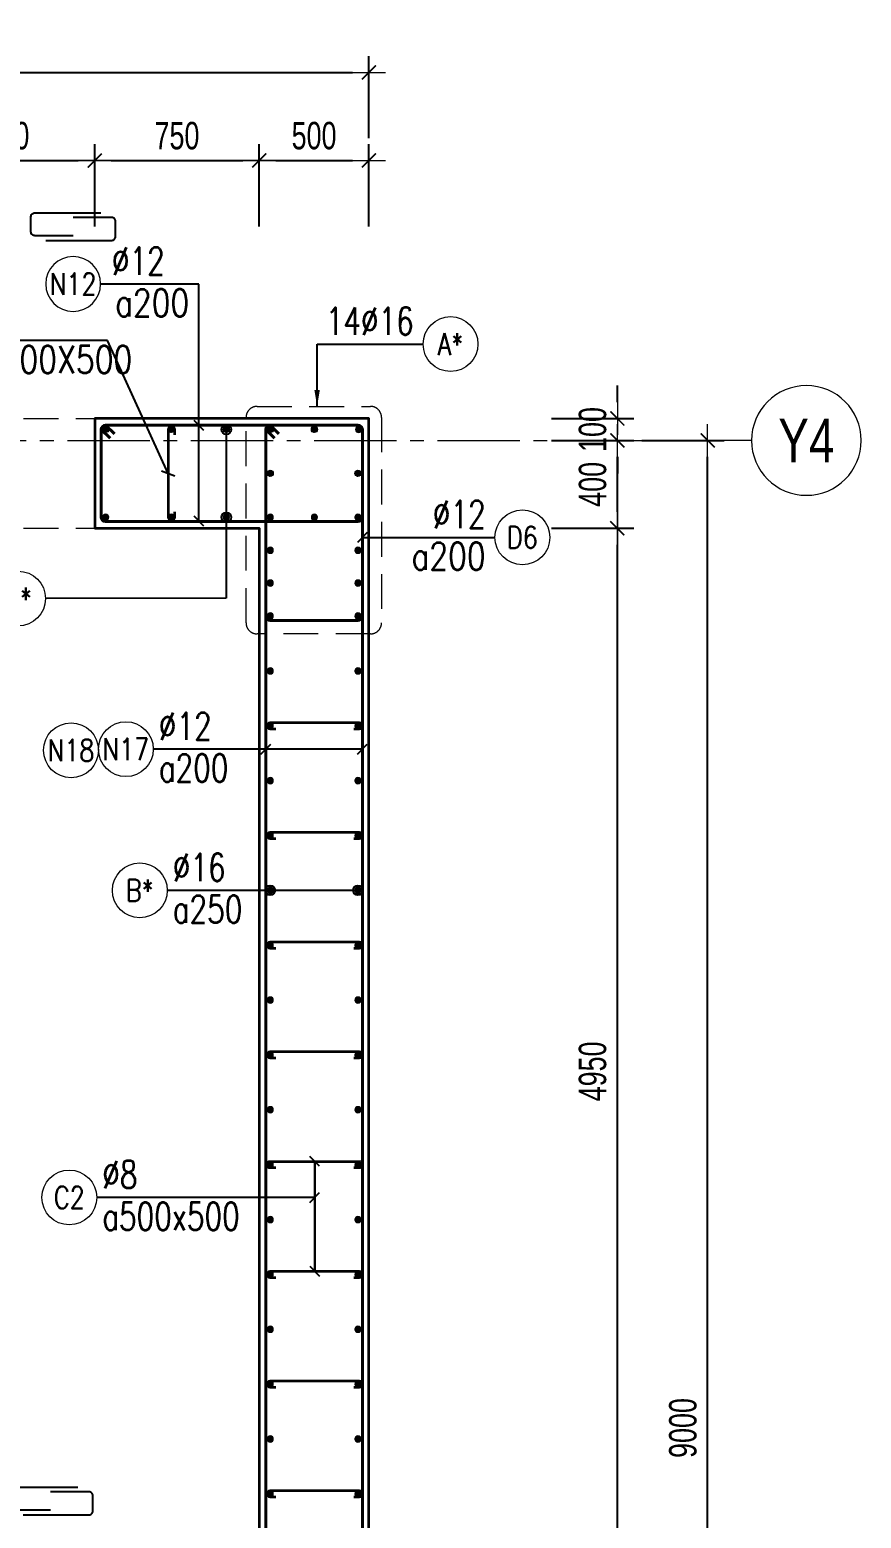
# Model space of a CAD drawing. Header units: millimetres. Extents: x 931337 to 1117500, y 19732 to 157199.
# Drawn here: x 958212 to 962002, y 130932 to 137714 of the extents above; entities that cross this region are included whole.
import ezdxf
from ezdxf.enums import TextEntityAlignment as Align

# ---------------------------------------------------------------- set-up
doc = ezdxf.new("R2010")
doc.units = ezdxf.units.MM
doc.header["$MEASUREMENT"] = 0
for name, pattern in [('HIDDEN2', [4.7625, 3.175, -1.5875]), ('HT_Dim Grid$0$CENTER2', [1.125, 0.75, -0.125, 0.125, -0.125]), ('HT_Grid$0$CENTER2', [1.125, 0.75, -0.125, 0.125, -0.125])]:
    doc.linetypes.add(name, pattern=pattern)
doc.layers.get('0').update_dxf_attribs({"lineweight": 20})
doc.layers.get('Defpoints').update_dxf_attribs({"color": 151, "lineweight": 9})
for name, color, linetype, lineweight in [('HT_Dim Grid$0$NDC_S_AXIS', 5, 'HT_Dim Grid$0$CENTER2', 13), ('HT_Dim Grid$0$NDC_S_SYMBOL', 1, 'Continuous', 15), ('HT_Dim Grid$0$NDC_S_TEXT SYMBOL', 7, 'Continuous', 20), ('HT_Grid$0$NDC_S_AXIS', 5, 'HT_Grid$0$CENTER2', 13), ('KC-LEADER', 153, 'Continuous', 18), ('KC-THEP', 6, 'Continuous', 40), ('NDC_S_BEAM', 3, 'HIDDEN2', 20), ('NDC_S_DIM', 1, 'Continuous', 15), ('NDC_S_HIDDEN', 8, 'HIDDEN2', 13), ('NDC_S_LEADER', 1, 'Continuous', 15), ('NDC_S_REBAR', 4, 'Continuous', 35), ('NDC_S_STIRRUP', 4, 'Continuous', 40), ('NDC_S_VN TEXT', 7, 'Continuous', 20), ('NDC_S_WALL', 6, 'Continuous', 35)]:
    doc.layers.add(name, color=color, linetype=linetype, lineweight=lineweight)
doc.layers.add('Leader', color=6, linetype='Continuous')
doc.layers.add('Ligature', color=1, linetype='Continuous')
doc.styles.add('HT_Dim Grid$0$NDC_ANNO', font='', dxfattribs={"width": 0.8})
doc.styles.add('NDC_DIM', font='', dxfattribs={"width": 0.75})
doc.styles.add('NDC_EN TXT', font='romans.shx', dxfattribs={"width": 0.8})
doc.styles.get('HT_Dim Grid$0$NDC_ANNO').set_extended_font_data('Dotum')
doc.styles.get('NDC_DIM').set_extended_font_data('Dotum')
doc.dimstyles.new('NDC_dim_30', dxfattribs={"dimscale": 30, "dimtxt": 2.5, "dimasz": 1.5, "dimexe": 1.5, "dimexo": 2.5, "dimgap": 1, "dimtad": 1, "dimdec": 0, "dimzin": 0, "dimdsep": 46, "dimtxsty": 'NDC_DIM', "dimblk": 'DIMMARK', "dimcen": 0.09, "dimdle": 1.2, "dimclrd": 1, "dimclre": 1, "dimclrt": 3, "dimadec": 0, "dimazin": 0, "dimtfac": 1, "dimtdec": 0, "dimtix": 1, "dimtofl": 0, "dimtmove": 0, "dimatfit": 3, "dimfxl": 6, "dimfxlon": 1, "dimtolj": 1, "dimtzin": 0, "dimarcsym": 0})
doc.dimstyles.new('NDC_dim_50', dxfattribs={"dimscale": 50, "dimtxt": 2.5, "dimasz": 1.5, "dimexe": 1.5, "dimexo": 2.5, "dimgap": 1, "dimtad": 1, "dimdec": 0, "dimzin": 0, "dimdsep": 46, "dimtxsty": 'NDC_DIM', "dimblk": 'DIMMARK', "dimcen": 0.09, "dimdle": 1.2, "dimclrd": 1, "dimclre": 1, "dimclrt": 3, "dimadec": 0, "dimazin": 0, "dimtfac": 1, "dimtdec": 0, "dimtix": 1, "dimtofl": 0, "dimtmove": 0, "dimatfit": 3, "dimfxl": 6, "dimfxlon": 1, "dimtolj": 1, "dimtzin": 0, "dimarcsym": 0})

# ---------------------------------------------------------------- blocks, each defined once
blk = doc.blocks.new('THEP')
at = {"layer": 'KC-LEADER', "color": 6}
blk.add_circle((0, 0), 14, dxfattribs=at)
at = {"layer": 'KC-THEP'}
for p, q in [((-14, 0), (14, 0)), ((9.9, 9.9), (-9.9, -9.9)), ((-9.9, 9.9), (9.9, -9.9)), ((0, 14), (0, -14))]:
    blk.add_line(p, q, dxfattribs=at)
blk = doc.blocks.new('*U10')
blk.add_circle((2.5, 0), 2.5)
at = {"layer": 'NDC_S_VN TEXT', "color": 3, "style": 'NDC_EN TXT'}
for tag, width, p in [('DK2', 0.75, (-0.85, 0.85)), ('KC2', 0.8, (-0.85, -2.97))]:
    blk.add_attdef(tag, text='', height=2.5, dxfattribs=dict(at, width=width)).set_placement(p, align=Align.RIGHT)
at = {"layer": 'NDC_S_VN TEXT', "color": 7, "style": 'NDC_EN TXT', "width": 0.8}
blk.add_attdef('SH3', text='', height=2, dxfattribs=at).set_placement((2.5, 0), align=Align.MIDDLE)
blk = doc.blocks.new('DIMMARK')
at = {"layer": 'NDC_S_DIM', "color": 1}
blk.add_line((-1.5, 0), (1, 0), dxfattribs=at)
at = {"layer": 'NDC_S_DIM', "color": 2, "const_width": 0.1}
blk.add_lwpolyline([(-0.424, -0.424), (0.424, 0.424)], dxfattribs=at)
blk = doc.blocks.new('*U9')
blk.add_circle((2.5, 0), 2.5)
at = {"layer": 'NDC_S_VN TEXT', "color": 3, "style": 'NDC_EN TXT', "width": 0.75}
blk.add_attdef('DK2', text='', height=2.5, dxfattribs=at).set_placement((-0.85, 0.85), align=Align.RIGHT)
at = {"layer": 'NDC_S_VN TEXT', "color": 7, "style": 'NDC_EN TXT', "width": 0.8}
blk.add_attdef('SH3', text='', height=2, dxfattribs=at).set_placement((2.5, 0), align=Align.MIDDLE)
blk = doc.blocks.new('A$C72321851')
at = {"layer": 'Ligature'}
for points in [[(-60.9, -129.3), (-60.9, 170.9, -0.414214), (-43.3, 188.5), (25.8, 188.5, -0.414214), (43.4, 170.9), (43.4, -4.3)], [(-39.7, -4.3), (-39.7, -179.5, 0.414214), (-22.1, -197.1), (47, -197.1, 0.414214), (64.6, -179.5), (64.6, 120.7)]]:
    blk.add_lwpolyline(points, format="xyb", dxfattribs=at)
blk = doc.blocks.new('*U11')
blk.add_circle((-2.5, 0), 2.5)
at = {"layer": 'NDC_S_VN TEXT', "color": 3, "style": 'NDC_EN TXT', "width": 0.75}
for tag, p in [('DK1', (0.5, 0.85)), ('KC1', (0.5, -2.97))]:
    blk.add_attdef(tag, p, '', height=2.5, dxfattribs=at)
at = {"layer": 'NDC_S_VN TEXT', "color": 7, "style": 'NDC_EN TXT', "width": 0.8}
blk.add_attdef('SH2', text='', height=2, dxfattribs=at).set_placement((-2.5, 0), align=Align.MIDDLE)
blk = doc.blocks.new('*U12')
blk.add_circle((-2.5, 0), 2.5)
at = {"layer": 'NDC_S_VN TEXT', "color": 3, "style": 'NDC_EN TXT', "width": 0.75}
for tag, p in [('DK1', (0.5, 0.85)), ('KC1', (0.5, -2.97))]:
    blk.add_attdef(tag, p, '', height=2.5, dxfattribs=at)
at = {"layer": 'NDC_S_VN TEXT', "color": 7, "style": 'NDC_EN TXT', "width": 0.8}
blk.add_attdef('SH2', text='', height=2, dxfattribs=at).set_placement((-2.5, 0), align=Align.MIDDLE)
blk = doc.blocks.new('*D972')
at = {"layer": 'Defpoints', "color": 0, "ltscale": 200, "transparency": 16777216}
for p in [(958508.3, 137118.3), (957708.3, 135442.6), (958508.3, 135442.6)]:
    blk.add_point(p, dxfattribs=at)
at = {"layer": 'NDC_S_DIM', "color": 1, "lineweight": -2, "ltscale": 200, "transparency": 16777216}
for p, q in [((957708.3, 136818.3), (957708.3, 137193.3)), ((958508.3, 136818.3), (958508.3, 137193.3)), ((957783.3, 137118.3), (958433.3, 137118.3))]:
    blk.add_line(p, q, dxfattribs=at)
at = {"layer": 'NDC_S_DIM', "color": 1, "lineweight": -2, "ltscale": 200, "transparency": 16777216, "xscale": 75, "yscale": 75, "zscale": 75, "rotation": 180}
blk.add_blockref('DIMMARK', (957708.3, 137118.3), dxfattribs=at)
at = {"layer": 'NDC_S_DIM', "color": 1, "lineweight": -2, "ltscale": 200, "transparency": 16777216, "xscale": 75, "yscale": 75, "zscale": 75}
blk.add_blockref('DIMMARK', (958508.3, 137118.3), dxfattribs=at)
at = {"layer": 'NDC_S_DIM', "color": 3, "ltscale": 200, "transparency": 16777216, "insert": (958108.3, 137230.9), "char_height": 125, "attachment_point": 5, "style": 'NDC_DIM'}
blk.add_mtext('\\A1;800', dxfattribs=at)
blk = doc.blocks.new('*D973')
at = {"layer": 'Defpoints', "color": 0, "ltscale": 200, "transparency": 16777216}
for p in [(959258.3, 137118.3), (958508.3, 135442.6), (959258.3, 135442.6)]:
    blk.add_point(p, dxfattribs=at)
at = {"layer": 'NDC_S_DIM', "color": 1, "lineweight": -2, "ltscale": 200, "transparency": 16777216}
for p, q in [((958508.3, 136818.3), (958508.3, 137193.3)), ((959258.3, 136818.3), (959258.3, 137193.3)), ((958583.3, 137118.3), (959183.3, 137118.3))]:
    blk.add_line(p, q, dxfattribs=at)
at = {"layer": 'NDC_S_DIM', "color": 1, "lineweight": -2, "ltscale": 200, "transparency": 16777216, "xscale": 75, "yscale": 75, "zscale": 75, "rotation": 180}
blk.add_blockref('DIMMARK', (958508.3, 137118.3), dxfattribs=at)
at = {"layer": 'NDC_S_DIM', "color": 1, "lineweight": -2, "ltscale": 200, "transparency": 16777216, "xscale": 75, "yscale": 75, "zscale": 75}
blk.add_blockref('DIMMARK', (959258.3, 137118.3), dxfattribs=at)
at = {"layer": 'NDC_S_DIM', "color": 3, "ltscale": 200, "transparency": 16777216, "insert": (958883.3, 137230.9), "char_height": 125, "attachment_point": 5, "style": 'NDC_DIM'}
blk.add_mtext('\\A1;750', dxfattribs=at)
blk = doc.blocks.new('*D974')
at = {"layer": 'Defpoints', "color": 0, "ltscale": 200, "transparency": 16777216}
for p in [(959758.3, 137118.3), (959258.3, 135442.6), (959758.3, 135400.9)]:
    blk.add_point(p, dxfattribs=at)
at = {"layer": 'NDC_S_DIM', "color": 1, "lineweight": -2, "ltscale": 200, "transparency": 16777216}
for p, q in [((959258.3, 136818.3), (959258.3, 137193.3)), ((959758.3, 136818.3), (959758.3, 137193.3)), ((959333.3, 137118.3), (959683.3, 137118.3))]:
    blk.add_line(p, q, dxfattribs=at)
at = {"layer": 'NDC_S_DIM', "color": 1, "lineweight": -2, "ltscale": 200, "transparency": 16777216, "xscale": 75, "yscale": 75, "zscale": 75, "rotation": 180}
blk.add_blockref('DIMMARK', (959258.3, 137118.3), dxfattribs=at)
at = {"layer": 'NDC_S_DIM', "color": 1, "lineweight": -2, "ltscale": 200, "transparency": 16777216, "xscale": 75, "yscale": 75, "zscale": 75}
blk.add_blockref('DIMMARK', (959758.3, 137118.3), dxfattribs=at)
at = {"layer": 'NDC_S_DIM', "color": 3, "ltscale": 200, "transparency": 16777216, "insert": (959508.3, 137230.9), "char_height": 125, "attachment_point": 5, "style": 'NDC_DIM'}
blk.add_mtext('\\A1;500', dxfattribs=at)
blk = doc.blocks.new('*D975')
at = {"layer": 'Defpoints', "color": 0, "ltscale": 200, "transparency": 16777216}
for p in [(959258.3, 135442.6), (960890.7, 135442.6), (959258.3, 130492.6)]:
    blk.add_point(p, dxfattribs=at)
at = {"layer": 'NDC_S_DIM', "color": 1, "lineweight": -2, "ltscale": 200, "transparency": 16777216}
for p, q in [((960590.7, 135442.6), (960965.7, 135442.6)), ((960890.7, 130567.6), (960890.7, 135367.6)), ((960590.7, 130492.6), (960965.7, 130492.6))]:
    blk.add_line(p, q, dxfattribs=at)
at = {"layer": 'NDC_S_DIM', "color": 1, "lineweight": -2, "ltscale": 200, "transparency": 16777216, "xscale": 75, "yscale": 75, "zscale": 75}
for p, rotation in [((960890.7, 135442.6), 90), ((960890.7, 130492.6), 270)]:
    blk.add_blockref('DIMMARK', p, dxfattribs=dict(at, rotation=rotation))
at = {"layer": 'NDC_S_DIM', "color": 3, "ltscale": 200, "transparency": 16777216, "insert": (960778.1, 132967.6), "char_height": 125, "attachment_point": 5, "rotation": 90, "style": 'NDC_DIM'}
blk.add_mtext('\\A1;4950', dxfattribs=at)
blk = doc.blocks.new('*D976')
at = {"layer": 'Defpoints', "color": 0, "ltscale": 200, "transparency": 16777216}
for p in [(959258.3, 135842.6), (960890.7, 135842.6), (959258.3, 135442.6)]:
    blk.add_point(p, dxfattribs=at)
at = {"layer": 'NDC_S_DIM', "color": 1, "lineweight": -2, "ltscale": 200, "transparency": 16777216}
for p, q in [((960590.7, 135842.6), (960965.7, 135842.6)), ((960890.7, 135517.6), (960890.7, 135767.6)), ((960590.7, 135442.6), (960965.7, 135442.6))]:
    blk.add_line(p, q, dxfattribs=at)
at = {"layer": 'NDC_S_DIM', "color": 1, "lineweight": -2, "ltscale": 200, "transparency": 16777216, "xscale": 75, "yscale": 75, "zscale": 75}
for p, rotation in [((960890.7, 135842.6), 90), ((960890.7, 135442.6), 270)]:
    blk.add_blockref('DIMMARK', p, dxfattribs=dict(at, rotation=rotation))
at = {"layer": 'NDC_S_DIM', "color": 3, "ltscale": 200, "transparency": 16777216, "insert": (960778.1, 135642.6), "char_height": 125, "attachment_point": 5, "rotation": 90, "style": 'NDC_DIM'}
blk.add_mtext('\\A1;400', dxfattribs=at)
blk = doc.blocks.new('*D977')
at = {"layer": 'Defpoints', "color": 0, "ltscale": 200, "transparency": 16777216}
for p in [(960551.8, 135842.6), (961302.3, 135842.6), (960551.8, 126842.6)]:
    blk.add_point(p, dxfattribs=at)
at = {"layer": 'NDC_S_DIM', "color": 1, "lineweight": -2, "ltscale": 200, "transparency": 16777216}
for p, q in [((961002.3, 135842.6), (961377.3, 135842.6)), ((961302.3, 126917.6), (961302.3, 135767.6)), ((961002.3, 126842.6), (961377.3, 126842.6))]:
    blk.add_line(p, q, dxfattribs=at)
at = {"layer": 'NDC_S_DIM', "color": 1, "lineweight": -2, "ltscale": 200, "transparency": 16777216, "xscale": 75, "yscale": 75, "zscale": 75}
for p, rotation in [((961302.3, 135842.6), 90), ((961302.3, 126842.6), 270)]:
    blk.add_blockref('DIMMARK', p, dxfattribs=dict(at, rotation=rotation))
at = {"layer": 'NDC_S_DIM', "color": 3, "ltscale": 200, "transparency": 16777216, "insert": (961189.7, 131342.6), "char_height": 125, "attachment_point": 5, "rotation": 90, "style": 'NDC_DIM'}
blk.add_mtext('\\A1;9000', dxfattribs=at)
blk = doc.blocks.new('*U93')
at = {"layer": 'HT_Dim Grid$0$NDC_S_SYMBOL'}
blk.add_line((5, 0), (9, 0), dxfattribs=at)
blk.add_circle((0, 0), 5, dxfattribs=at)
at = {"layer": 'HT_Dim Grid$0$NDC_S_TEXT SYMBOL', "color": 7, "style": 'HT_Dim Grid$0$NDC_ANNO', "width": 0.8}
blk.add_attdef('GRID', text='', height=4, rotation=270, dxfattribs=at).set_placement((0, 0), align=Align.MIDDLE)
blk = doc.blocks.new('*D939')
at = {"layer": 'Defpoints', "color": 0, "ltscale": 200, "transparency": 16777216}
for p in [(959665.2, 135942.6), (960890.7, 135942.6), (959258.3, 135842.6)]:
    blk.add_point(p, dxfattribs=at)
at = {"layer": 'NDC_S_DIM', "color": 1, "lineweight": -2, "ltscale": 200, "transparency": 16777216}
for p, q in [((960890.7, 136017.6), (960890.7, 136092.6)), ((960590.7, 135942.6), (960965.7, 135942.6)), ((960590.7, 135842.6), (960965.7, 135842.6)), ((960890.7, 135767.6), (960890.7, 135692.6))]:
    blk.add_line(p, q, dxfattribs=at)
at = {"layer": 'NDC_S_DIM', "color": 1, "lineweight": -2, "ltscale": 200, "transparency": 16777216, "xscale": 75, "yscale": 75, "zscale": 75}
for p, rotation in [((960890.7, 135942.6), 270), ((960890.7, 135842.6), 90)]:
    blk.add_blockref('DIMMARK', p, dxfattribs=dict(at, rotation=rotation))
at = {"layer": 'NDC_S_DIM', "color": 3, "ltscale": 200, "transparency": 16777216, "insert": (960778.1, 135892.6), "char_height": 125, "attachment_point": 5, "rotation": 90, "style": 'NDC_DIM'}
blk.add_mtext('\\A1;100', dxfattribs=at)
blk = doc.blocks.new('*D945')
at = {"layer": 'Defpoints', "color": 0, "ltscale": 200, "transparency": 16777216}
for p in [(959758.3, 137519.5), (950958.3, 136818.3), (959758.3, 135942.6)]:
    blk.add_point(p, dxfattribs=at)
at = {"layer": 'NDC_S_DIM', "color": 1, "lineweight": -2, "ltscale": 200, "transparency": 16777216}
for p, q in [((950958.3, 137219.5), (950958.3, 137594.5)), ((959758.3, 137219.5), (959758.3, 137594.5)), ((951033.3, 137519.5), (959683.3, 137519.5))]:
    blk.add_line(p, q, dxfattribs=at)
at = {"layer": 'NDC_S_DIM', "color": 1, "lineweight": -2, "ltscale": 200, "transparency": 16777216, "xscale": 75, "yscale": 75, "zscale": 75, "rotation": 180}
blk.add_blockref('DIMMARK', (950958.3, 137519.5), dxfattribs=at)
at = {"layer": 'NDC_S_DIM', "color": 1, "lineweight": -2, "ltscale": 200, "transparency": 16777216, "xscale": 75, "yscale": 75, "zscale": 75}
blk.add_blockref('DIMMARK', (959758.3, 137519.5), dxfattribs=at)
at = {"layer": 'NDC_S_DIM', "color": 3, "ltscale": 200, "transparency": 16777216, "insert": (955358.3, 137632), "char_height": 125, "attachment_point": 5, "style": 'NDC_DIM'}
blk.add_mtext('\\A1;8800', dxfattribs=at)

msp = doc.modelspace()

# ---------------------------------------------------------------- linework, layer by layer
msp.add_circle((958400.548, 134430.735), 125)
at = {"layer": 'HT_Grid$0$NDC_S_AXIS', "ltscale": 500}
msp.add_line((946008.93, 135842.61), (961302.305, 135842.61), dxfattribs=at)
at = {"layer": 'NDC_S_BEAM', "ltscale": 50}
for p, q in [((957708.305, 135942.61), (958508.305, 135942.61)), ((957708.305, 135442.61), (958508.305, 135442.61))]:
    msp.add_line(p, q, dxfattribs=at)
at = {"layer": 'NDC_S_HIDDEN', "ltscale": 50}
msp.add_lwpolyline([(959765.707, 134961.337), (959248.366, 134961.337, -0.41421356), (959198.366, 135011.337), (959198.366, 135947.812, -0.41421356), (959248.366, 135997.812), (959765.707, 135997.812, -0.41421356), (959815.707, 135947.812), (959815.707, 135011.337, -0.41421356)], format="xyb", close=True, dxfattribs=at)
at = {"layer": 'NDC_S_REBAR'}
for points in [[(958873.305, 135867.61), (958873.305, 135892.61, 1), (958843.305, 135892.61), (958843.305, 135492.61, 1), (958873.305, 135492.61), (958873.305, 135517.61)], [(959333.305, 134527.61), (959308.305, 134527.61, -1), (959308.305, 134557.61), (959713.774, 134557.61, -1), (959713.774, 134527.61), (959688.774, 134527.61)], [(959333.305, 134027.61), (959308.305, 134027.61, -1), (959308.305, 134057.61), (959713.774, 134057.61, -1), (959713.774, 134027.61), (959688.774, 134027.61)], [(959333.305, 133527.61), (959308.305, 133527.61, -1), (959308.305, 133557.61), (959713.774, 133557.61, -1), (959713.774, 133527.61), (959688.774, 133527.61)], [(959333.305, 133027.61), (959308.305, 133027.61, -1), (959308.305, 133057.61), (959713.774, 133057.61, -1), (959713.774, 133027.61), (959688.774, 133027.61)], [(959333.305, 132527.61), (959308.305, 132527.61, -1), (959308.305, 132557.61), (959713.774, 132557.61, -1), (959713.774, 132527.61), (959688.774, 132527.61)], [(959333.305, 132027.61), (959308.305, 132027.61, -1), (959308.305, 132057.61), (959713.774, 132057.61, -1), (959713.774, 132027.61), (959688.774, 132027.61)], [(959333.305, 131527.61), (959308.305, 131527.61, -1), (959308.305, 131557.61), (959713.774, 131557.61, -1), (959713.774, 131527.61), (959688.774, 131527.61)], [(959333.305, 131027.61), (959308.305, 131027.61, -1), (959308.305, 131057.61), (959713.774, 131057.61, -1), (959713.774, 131027.61), (959688.774, 131027.61)]]:
    msp.add_lwpolyline(points, format="xyb", dxfattribs=at)
at = {"layer": 'NDC_S_STIRRUP'}
for points in [[(958598.305, 135872.61), (958558.305, 135912.61, 0.41421356), (958538.305, 135892.61), (958538.305, 135492.61, 0.41421356), (958558.305, 135472.61), (959708.305, 135472.61, 0.41421356), (959728.305, 135492.61), (959728.305, 135892.61, 0.41421356), (959708.305, 135912.61), (958558.305, 135912.61, 0.41421356), (958538.305, 135892.61), (958578.305, 135852.61)], [(959328.305, 135852.61), (959288.305, 135892.61, -0.41421356), (959308.305, 135912.61), (959708.305, 135912.61, -0.41421356), (959728.305, 135892.61), (959728.305, 135042.793, -0.41421356), (959708.305, 135022.793), (959308.305, 135022.793, -0.41421356), (959288.305, 135042.793), (959288.305, 135892.61, -0.41421356), (959308.305, 135912.61), (959348.305, 135872.61)], [(959328.305, 135852.61), (959288.305, 135892.61, -0.41421356), (959308.305, 135912.61), (959708.305, 135912.61, -0.41421356), (959728.305, 135892.61), (959728.305, 128692.61, -0.41421356), (959708.305, 128672.61), (959308.305, 128672.61, -0.41421356), (959288.305, 128692.61), (959288.305, 135892.61, -0.41421356), (959308.305, 135912.61), (959348.305, 135872.61)]]:
    msp.add_lwpolyline(points, format="xyb", dxfattribs=at)
at = {"layer": 'NDC_S_WALL'}
msp.add_lwpolyline([(959758.305, 128642.61), (959758.305, 135942.61), (958508.305, 135942.61), (958508.305, 135442.61), (959258.305, 135442.61), (959258.305, 130492.61)], dxfattribs=at)

# ---------------------------------------------------------------- block references
at = {"layer": 'HT_Dim Grid$0$NDC_S_AXIS'}
ref = msp.add_blockref('*U93', (961752.305, 135842.61), dxfattribs=dict(at, xscale=-50, yscale=50, zscale=50))
ref.add_attrib('GRID', 'Y4', dxfattribs={"layer": 'HT_Dim Grid$0$NDC_S_TEXT SYMBOL', "color": 7, "height": 200, "style": 'HT_Dim Grid$0$NDC_ANNO', "width": 0.8}).set_placement((961752.305, 135842.61), align=Align.MIDDLE)
at = {"layer": 'KC-THEP', "rotation": 9.668564436380946}
for p in [(958558.305, 135892.61), (958858.305, 135892.61), (959108.305, 135892.61), (959308.305, 135892.61), (959510.061, 135892.61), (959308.305, 135692.61), (959708.305, 135692.61)]:
    msp.add_blockref('THEP', p, dxfattribs=at)
at = {"layer": 'KC-THEP', "xscale": -1, "rotation": 170.331435563619}
for p in [(959711.817, 135892.61), (958558.305, 135492.61), (958858.305, 135492.61), (959108.305, 135492.61), (959308.305, 135492.61), (959510.061, 135492.61), (959708.305, 135492.61), (959308.305, 135342.61), (959708.305, 135342.61), (959308.305, 135192.61), (959708.305, 135192.61), (959308.305, 135042.61), (959708.305, 135042.61), (959308.305, 134792.61), (959708.305, 134792.61), (959308.305, 134542.61), (959708.305, 134542.61), (959308.305, 134292.61), (959708.305, 134292.61), (959308.305, 134042.61), (959708.305, 134042.61), (959308.305, 133792.61), (959708.305, 133792.61), (959308.305, 133542.61), (959708.305, 133542.61), (959308.305, 133292.61), (959708.305, 133292.61), (959308.305, 133042.61), (959708.305, 133042.61), (959308.305, 132792.61), (959708.305, 132792.61), (959308.305, 132542.61), (959708.305, 132542.61), (959308.305, 132292.61), (959708.305, 132292.61), (959308.305, 132042.61), (959708.305, 132042.61), (959308.305, 131792.61), (959708.305, 131792.61), (959308.305, 131542.61), (959708.305, 131542.61), (959308.305, 131292.61), (959708.305, 131292.61), (959308.305, 131042.61), (959708.305, 131042.61)]:
    msp.add_blockref('THEP', p, dxfattribs=at)
at = {"layer": 'Leader', "xscale": -1, "rotation": 270.0000000000001}
for p in [(958415.094, 136815.239), (958311.317, 131008.134)]:
    msp.add_blockref('A$C72321851', p, dxfattribs=at)
at = {"layer": 'NDC_S_VN TEXT'}
ref = msp.add_blockref('*U10', (958535.105, 136555.647), dxfattribs=dict(at, xscale=-50, yscale=50, zscale=50))
ref.add_attrib('SH3', 'N12', dxfattribs={"color": 7, "height": 100, "style": 'NDC_EN TXT', "width": 0.8}).set_placement((958410.105, 136555.647), align=Align.MIDDLE)
ref.add_attrib('DK2', '%%C12', dxfattribs={"color": 3, "height": 125, "style": 'NDC_EN TXT', "width": 0.75}).set_placement((958827.605, 136597.922), align=Align.RIGHT)
ref.add_attrib('KC2', 'a200', dxfattribs={"color": 3, "height": 125, "style": 'NDC_EN TXT', "width": 0.8}).set_placement((958939.51, 136407.02), align=Align.RIGHT)
ref = msp.add_blockref('*U10', (957894.464, 136297.643), dxfattribs=dict(at, xscale=-50, yscale=50, zscale=50))
ref.add_attrib('SH3', 'C2', dxfattribs={"color": 7, "height": 100, "style": 'NDC_EN TXT', "width": 0.8}).set_placement((957769.464, 136297.643), align=Align.MIDDLE)
ref.add_attrib('DK2', '%%c8', dxfattribs={"color": 3, "height": 125, "style": 'NDC_EN TXT', "width": 0.75}).set_placement((958097.678, 136339.918), align=Align.RIGHT)
ref.add_attrib('KC2', 'a500X500', dxfattribs={"color": 3, "height": 125, "style": 'NDC_EN TXT', "width": 0.8}).set_placement((958679.821, 136149.015), align=Align.RIGHT)
at = {"layer": 'NDC_S_VN TEXT', "xscale": 50, "yscale": 50, "zscale": 50}
for name, p, values in [('*U9', (960005.307, 136281.751), {'SH3': 'A*', 'DK2': '14%%C16'}), ('*U10', (960332.862, 135401.106), {'SH3': 'D6', 'DK2': '%%C12', 'KC2': 'a200'}), ('*U10', (958034.15, 135122.235), {'SH3': 'B*', 'DK2': '%%C16', 'KC2': 'a250'}), ('*U11', (958775.491, 134435.903), {'SH2': 'N17', 'DK1': '%%C12', 'KC1': 'a200'}), ('*U11', (958838.958, 133792.61), {'SH2': 'B*', 'DK1': '%%C16', 'KC1': 'a250'}), ('*U12', (958517.698, 132393.248), {'SH2': 'C2', 'DK1': '%%c8', 'KC1': 'a500x500'})]:
    msp.add_blockref(name, p, dxfattribs=at).add_auto_attribs(values)

# ---------------------------------------------------------------- texts
at = {"layer": 'NDC_S_VN TEXT', "color": 7, "style": 'NDC_EN TXT', "width": 0.8}
msp.add_attdef('N18', text='3', height=100, dxfattribs=at).set_placement((958400.548, 134430.735), align=Align.MIDDLE)

# ---------------------------------------------------------------- dimensions: what is measured, and where the dimension line sits
at = {"layer": 'NDC_S_DIM', "ltscale": 200}
for base, p1, p2, picture, middle in [((959758.305, 137519.454), (950958.305, 136818.324), (959758.305, 135942.61), '*D945', (955358.305, 137632.039)), ((958508.305, 137118.324), (957708.305, 135442.61), (958508.305, 135442.61), '*D972', (958108.305, 137230.909)), ((959258.305, 137118.324), (958508.305, 135442.61), (959258.305, 135442.61), '*D973', (958883.305, 137230.909)), ((959758.305, 137118.324), (959258.305, 135442.61), (959758.305, 135400.925), '*D974', (959508.305, 137230.909))]:
    dim = msp.add_linear_dim(base=base, p1=p1, p2=p2, dimstyle='NDC_dim_50', override={"dimtmove": 1}, dxfattribs=at)
    dim.commit()
    dim.dimension.update_dxf_attribs({"geometry": picture, "text_midpoint": middle})
for base, p1, p2, picture, middle in [((960890.65, 135942.61), (959258.305, 135842.61), (959665.163, 135942.61), '*D939', (960778.065, 135892.61)), ((960890.65, 135842.61), (959258.305, 135442.61), (959258.305, 135842.61), '*D976', (960778.065, 135642.61)), ((960890.65, 135442.61), (959258.305, 130492.61), (959258.305, 135442.61), '*D975', (960778.065, 132967.61))]:
    dim = msp.add_linear_dim(base=base, p1=p1, p2=p2, angle=90, dimstyle='NDC_dim_50', override={"dimtmove": 1}, dxfattribs=at)
    dim.commit()
    dim.dimension.update_dxf_attribs({"geometry": picture, "text_midpoint": middle})
dim = msp.add_linear_dim(base=(961302.305, 135842.61), p1=(960551.762, 126842.61), p2=(960551.762, 135842.61), angle=90, dimstyle='NDC_dim_50', dxfattribs=at)
dim.commit()
dim.dimension.update_dxf_attribs({"geometry": '*D977', "text_midpoint": (961189.72, 131342.61)})

# ---------------------------------------------------------------- leaders
at = {"layer": 'NDC_S_LEADER'}
for points, dimstyle, override in [([(958982.54, 135476.048), (958982.54, 136555.466), (958535.105, 136555.466)], 'NDC_dim_30', {"dimgap": 1, "dimtad": 0, "dimldrblk": 'Oblique'}), ([(958982.54, 135912.61), (958982.54, 136555.466), (958535.105, 136555.466)], 'NDC_dim_30', {"dimtad": 0, "dimldrblk": 'Oblique'}), ([(958843.305, 135692.61), (958565.999, 136297.642), (957894.464, 136297.642)], 'NDC_dim_30', {"dimtad": 0, "dimldrblk": 'Oblique'}), ([(959522.126, 135997.812), (959522.126, 136281.751), (960005.307, 136281.751)], 'NDC_dim_50', {"dimtad": 0}), ([(959108.305, 135892.61), (959108.305, 135123.922), (958284.15, 135122.235)], 'NDC_dim_30', {"dimtad": 0, "dimldrblk": 'Origin'}), ([(959108.305, 135492.61), (959108.305, 135123.922), (958284.15, 135122.235)], 'NDC_dim_30', {"dimtad": 0, "dimldrblk": 'Origin'}), ([(959728.305, 135400.925), (960332.862, 135400.925)], 'NDC_dim_30', {"dimtad": 0, "dimldrblk": 'Oblique'}), ([(959728.305, 134435.722), (958775.491, 134435.722)], 'NDC_dim_30', {"dimtad": 0, "dimldrblk": 'Oblique'}), ([(959288.305, 134435.722), (958775.491, 134435.722)], 'NDC_dim_30', {"dimtad": 0, "dimldrblk": 'Oblique'}), ([(959708.305, 133792.61), (958838.958, 133792.61)], 'NDC_dim_30', {"dimtad": 0, "dimldrblk": 'Origin'}), ([(959307.905, 133792.61), (958838.958, 133792.61)], 'NDC_dim_30', {"dimtad": 0, "dimldrblk": 'Origin'}), ([(959511.012, 132557.61), (959511.012, 132057.61)], 'NDC_dim_30', {"dimtad": 0, "dimldrblk": 'Oblique'}), ([(959511.012, 132057.61), (959511.012, 132557.61)], 'NDC_dim_30', {"dimtad": 0, "dimldrblk": 'Oblique'}), ([(959511.012, 132393.247), (958517.698, 132393.247)], 'NDC_dim_30', {"dimtad": 0, "dimldrblk": 'Oblique'})]:
    msp.add_leader(points, dimstyle=dimstyle, override=override, dxfattribs=at)

doc.saveas('drawing.dxf')
